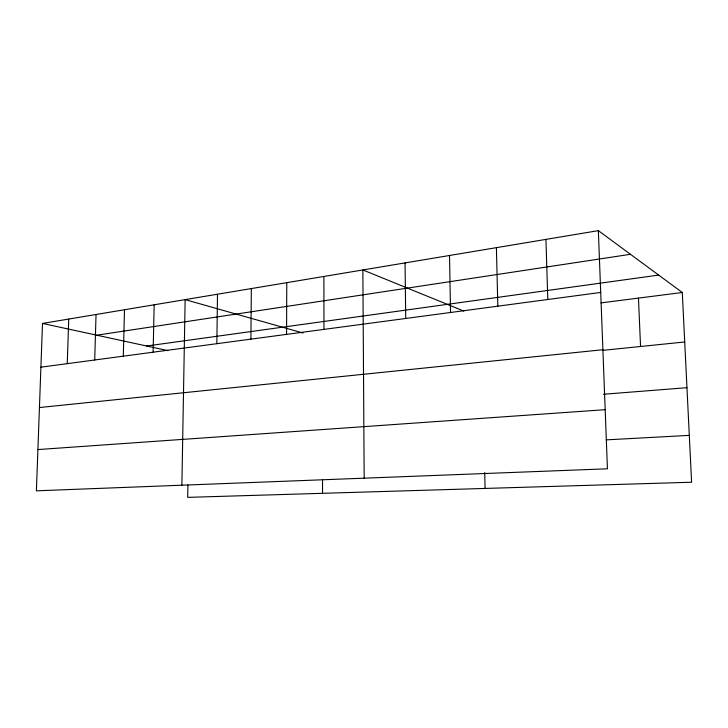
<?xml version="1.0" encoding="UTF-8"?>
<svg xmlns="http://www.w3.org/2000/svg" width="728" height="728" viewBox="0 0 728 728"><rect width="100%" height="100%" fill="white"/><g stroke="black" fill="none" stroke-linecap="round" stroke-linejoin="round"><path stroke-width="1.09" d="M286.568 334.38L286.768 282.655M250.905 339.139L251.342 288.57M216.844 343.689L217.499 294.221M181.882 485.203L185.139 299.627L303.003 333.014M187.924 484.985L187.715 497.361L691.6 482.236L682.291 292.492L598.352 230.639L42.506 323.432L36.4 490.818L607.434 468.796L598.352 230.639M153.135 352.188L154.163 304.795M123.305 356.174L124.497 309.746M94.704 359.996L96.041 314.496M67.267 363.654L68.732 319.055M96.769 335.199L630.457 254.299M146.637 346.009L658.667 275.084M40.914 367.176L600.709 292.438M600.991 302.894L682.291 292.492M39.439 407.534L602.893 349.722M602.802 350.35L684.72 341.969M603.348 394.267L686.959 387.687M37.901 449.567L605.177 409.682M606.215 439.867L689.298 435.371M42.506 323.432L167.868 350.614M463.836 311.074L362.863 269.952L364.173 478.178M638.465 298.098L640.558 346.483M545.936 239.394L547.802 299.499M496.405 247.656L497.825 306.17M484.73 472.563L485.075 488.433M449.513 255.492L450.532 312.485M405.059 262.908L405.724 318.464M323.905 276.458L323.96 329.384M322.531 479.87L322.54 493.311"/></g></svg>
